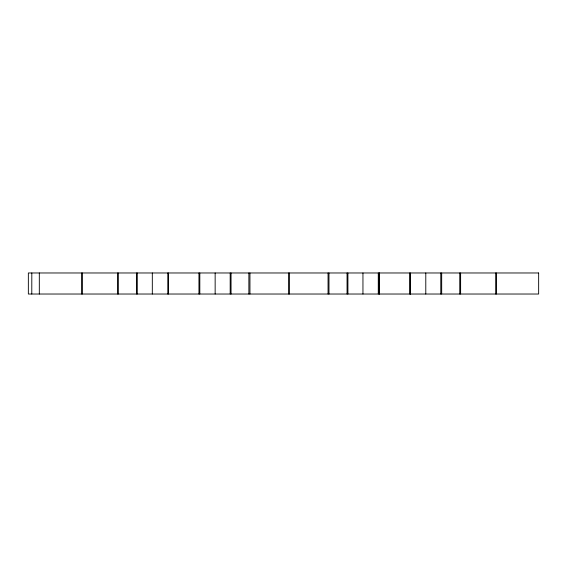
<?xml version="1.0" encoding="UTF-8"?>
<svg xmlns="http://www.w3.org/2000/svg" width="567" height="567" viewBox="0 0 567 567"><rect width="100%" height="100%" fill="white"/><g stroke="black" fill="none" stroke-linecap="round" stroke-linejoin="round"><path stroke-width="0.85" d="M496.55 272.975L496.55 294.025M495.686 272.975L495.686 294.025M460.617 272.975L460.617 294.025M459.752 272.975L459.752 294.025M441.686 272.975L441.686 294.025M440.779 272.975L440.779 294.025M425.789 272.975L425.789 294.025M409.551 272.975L409.551 294.025M379.28 272.975L379.28 294.025M379.181 272.975L379.181 294.025M378.281 272.975L378.281 294.025M362.951 272.975L362.951 294.025M347.918 272.975L347.918 294.025M347.054 272.975L347.054 294.025M328.98 272.975L328.98 294.025M328.052 272.975L328.052 294.025M289.482 272.975L289.482 294.025M288.518 272.975L288.518 294.025M249.948 272.975L249.948 294.025M248.87 272.975L248.87 294.025M231.053 272.975L231.053 294.025M230.181 272.975L230.181 294.025M215.148 272.975L215.148 294.025M199.818 272.975L199.818 294.025M198.953 272.975L198.953 294.025M168.548 272.975L168.548 294.025M167.804 272.975L167.804 294.025M152.317 272.975L152.317 294.025M137.285 272.975L137.285 294.025M136.42 272.975L136.42 294.025M118.347 272.975L118.347 294.025M117.447 272.975L117.447 294.025M82.413 272.975L82.413 294.025M81.549 272.975L81.549 294.025M39.314 272.975L39.314 294.025M31.816 272.975L31.787 294.025M538.65 272.975L28.35 272.975L28.35 294.025L538.65 294.025L538.65 272.975M410.473 294.025L410.473 272.975L410.416 294.025"/></g></svg>
